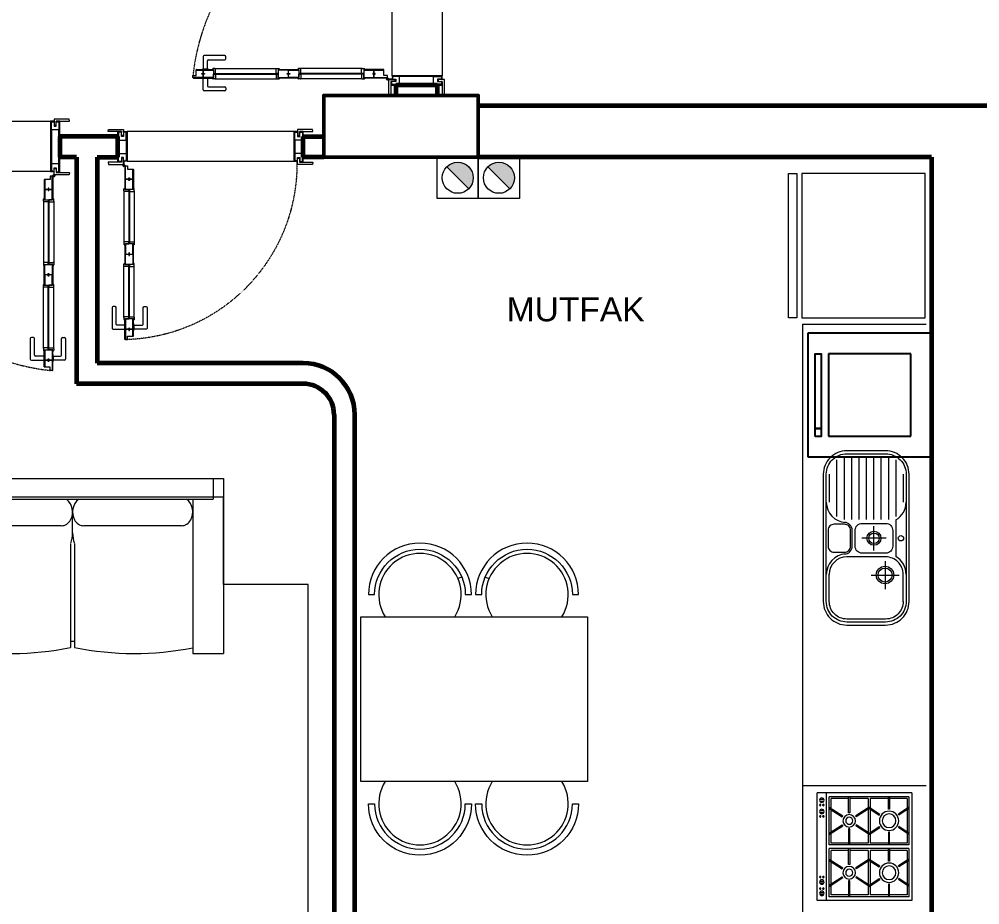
# Model space of a CAD drawing. Header units: millimetres. Extents: x 34 to 2015, y 36 to 1068.
# Drawn here: x 564.7 to 1031, y 278.3 to 708.2 of the extents above; entities that cross this region are included whole.
import ezdxf

# ---------------------------------------------------------------- set-up
doc = ezdxf.new("R2010")
doc.units = ezdxf.units.MM
doc.linetypes.add('HIDDEN', pattern=[0.375, 0.25, -0.125])
doc.layers.add('14_ISLAK_MEKAN_TEFRİŞ', color=134, linetype='Continuous')
for name, color, linetype, lineweight in [('DUVAR', 7, 'Continuous', 60), ('KOLON50', 81, 'Continuous', 50), ('KOLON_50', 3, 'Continuous', 50), ('KP', 1, 'Continuous', 20), ('S-TEFRİŞ2', 251, 'Continuous', 0), ('TOTAL', 253, 'Continuous', 35), ('WIN', 251, 'Continuous', 20)]:
    doc.layers.add(name, color=color, linetype=linetype, lineweight=lineweight)
doc.styles.add('Swiss_Light', font='Arial')

# ---------------------------------------------------------------- blocks, each defined once
blk = doc.blocks.new('b10')
at = {"layer": 'S-TEFRİŞ2'}
for p, q in [((458.901612, 485.260708), (663.901612, 485.260708)), ((458.901612, 485.260708), (458.901612, 400.260708)), ((463.901612, 485.260708), (463.901612, 475.260708)), ((658.901612, 485.260708), (658.901612, 475.260708)), ((663.901612, 485.260708), (663.901612, 400.260708)), ((663.901612, 476.234975), (458.901612, 476.234975)), ((458.901612, 476.234975), (458.901612, 433.734975)), ((663.901612, 433.734975), (663.901612, 476.234975)), ((463.901612, 475.260708), (658.901612, 475.260708)), ((473.901612, 475.260708), (473.901612, 433.549499)), ((648.901612, 475.260708), (648.901612, 400.260708)), ((532.234945, 458.92086), (532.234945, 469.528416)), ((590.563931, 458.308483), (590.563931, 468.916038)), ((479.406871, 462.279407), (526.729686, 462.279407)), ((585.063019, 462.279407), (537.740204, 462.279407)), ((643.396353, 462.279407), (596.073538, 462.279407)), ((503.211605, 449.568121), (493.375698, 458.862925)), ((531.234945, 453.346181), (531.234945, 403.260708)), ((533.234945, 453.346181), (533.234945, 403.260708)), ((589.568278, 453.346182), (589.568279, 403.260708)), ((591.568278, 453.346182), (591.568279, 403.260708)), ((473.901612, 424.128141), (473.901612, 400.260708)), ((491.399559, 415.952717), (481.250208, 422.764588)), ((533.234945, 406.260708), (531.234945, 406.260708)), ((589.568279, 406.260708), (591.568279, 406.260708)), ((473.901612, 400.260708), (458.901612, 400.260708)), ((648.901612, 400.260708), (663.901612, 400.260708))]:
    blk.add_line(p, q, dxfattribs=at)
at = {"layer": 'S-TEFRİŞ2', "flags": 128}
for points in [[(495.076657, 436.085659, 0.050626), (495.821629, 437.281571, 0.064466), (496.177801, 438.33102, 0.103979), (496.168818, 439.354549, 0.175914), (495.838822, 439.875958, 0.175914), (495.251177, 440.064205, 0.068381), (494.584243, 439.946422, 0.064466)], [(491.461338, 434.527614, 0.053245), (491.599893, 434.394689, 0.175914), (492.187538, 434.206442, 0.103979), (493.180425, 434.455177, 0.064466), (494.106557, 435.063848, 0.050626), (495.076657, 436.085659, 0.050626)]]:
    blk.add_lwpolyline(points, format="xyb", dxfattribs=at)
at = {"layer": 'S-TEFRİŞ2'}
for centre, radius, start, end in [((481.957759, 468.993897), 8.052176, 128.89706, 208.588855), ((524.178797, 468.993897), 8.052176, 331.411146, 51.10294), ((540.291093, 468.993897), 8.052176, 128.89706, 208.588855), ((582.512131, 468.993898), 8.052176, 331.411146, 51.10294), ((598.624426, 468.993898), 8.052176, 128.89706, 208.588855), ((640.845464, 468.993898), 8.052176, 331.411146, 51.10294), ((479.406871, 467.279407), 5, 205.32353, 270), ((526.729686, 467.279407), 5, 270, 334.676471), ((537.740204, 467.279407), 5, 205.32353, 270), ((585.063019, 467.279407), 5, 270, 334.676471), ((596.073538, 467.279407), 5, 205.32353, 270), ((643.396353, 467.279407), 5, 270, 334.676471), ((423.494744, 475.572582), 65.626152, 312.085116, 347.432122), ((503.905903, 484.592568), 27.89501, 236.941093, 249.936753), ((515.05748, 459.002108), 17.177657, 341.743554, 359.728998), ((549.41241, 459.002108), 17.177657, 180.271003, 198.256446), ((573.390814, 459.002108), 17.177657, 341.743554, 359.728998), ((607.745743, 459.002108), 17.177657, 180.271003, 198.256446), ((445.264604, 473.687322), 73.903442, 308.627886, 343.211898), ((509.472453, 417.247358), 35.699455, 79.434567, 103.915557), ((487.5993, 444.503059), 8.105343, 338.849918, 37.378992), ((485.170866, 475.073669), 39.256838, 285.748845, 312.953591), ((474.410133, 447.96365), 21.708769, 285.986386, 342.89491), ((479.047353, 430.184128), 16.93703, 316.542505, 19.914406), ((482.619167, 450.625987), 27.89501, 236.808879, 283.772544), ((502.154157, 542.709501), 142.448791, 258.560403, 281.779691), ((560.994778, 537.863358), 137.602028, 258.361272, 281.984859), ((620.649066, 542.709502), 142.448791, 258.22031, 281.439597)]:
    blk.add_arc(centre, radius, start, end, dxfattribs=at)
blk = doc.blocks.new('b18')
at = {"layer": 'S-TEFRİŞ2'}
for p, q in [((779.483304, 437.392116), (777.639903, 436.616312)), ((790.928479, 437.392116), (792.77188, 436.616312))]:
    blk.add_line(p, q, dxfattribs=at)
at = {"layer": 'S-TEFRİŞ2', "flags": 128}
for points in [[(737.205892, 428.858269, -1), (781.205892, 428.858269), (784.205892, 428.858269, 1), (734.205892, 428.858269)], [(789.205892, 428.858269, -1), (833.205892, 428.858269), (836.205892, 428.858269, 1), (786.205892, 428.858269)], [(737.205892, 327.33861, 1), (781.205892, 327.33861), (784.205892, 327.33861, -1), (734.205892, 327.33861)], [(789.205892, 327.33861, 1), (833.205892, 327.33861), (836.205892, 327.33861, -1), (786.205892, 327.33861)]]:
    blk.add_lwpolyline(points, format="xyb", close=True, dxfattribs=at)
blk.add_lwpolyline([(730.550631, 418.098439), (840.550631, 418.098439), (840.550631, 338.098439), (730.550631, 338.098439), (730.550631, 418.098439)], dxfattribs=at)
at = {"layer": 'S-TEFRİŞ2'}
for centre, start, end in [((759.205892, 428.858269), 327.452985, 212.547015), ((811.205892, 428.858269), 327.452985, 212.547015), ((759.205892, 327.33861), 147.452985, 32.547015), ((811.205892, 327.33861), 147.452985, 32.547015)]:
    blk.add_arc(centre, 20, start, end, dxfattribs=at)
blk = doc.blocks.new('bb10')
at = {"layer": '14_ISLAK_MEKAN_TEFRİŞ'}
for p, q in [((967.750333, -291.899922), (907.750333, -291.899922)), ((907.750333, -291.899922), (907.750333, -351.899922)), ((967.750333, -351.899922), (967.750333, -291.899922)), ((957.750333, -301.899922), (917.750333, -301.899922)), ((917.750333, -301.899922), (917.750333, -341.899922)), ((957.750333, -341.899922), (957.750333, -301.899922)), ((917.750333, -341.899922), (957.750333, -341.899922)), ((907.750333, -351.899922), (967.750333, -351.899922))]:
    blk.add_line(p, q, dxfattribs=at)
at = {"layer": '14_ISLAK_MEKAN_TEFRİŞ', "flags": 128}
for points in [[(917.5222, -295.395742), (921.515916, -295.395742), (921.515916, -298.404103), (917.5222, -298.404103)], [(921.515916, -295.395742), (957.750333, -295.395742), (957.750333, -298.404103), (921.515916, -298.404103)]]:
    blk.add_lwpolyline(points, close=True, dxfattribs=at)
blk = doc.blocks.new('A$C0A8D77AC')
at = {"layer": 'KP', "color": 8, "linetype": 'HIDDEN', "ltscale": 0.5}
blk.add_arc((6.46648, 16.877882), 85.204571, 358.992679, 87.989995, dxfattribs=at)
at = {"layer": 'WIN', "ltscale": 20}
for p, q in [((7.913545, 95.049973), (7.913545, 97.049973)), ((8.060402, 94.299973), (8.060402, 97.799973)), ((12.34949, 94.299973), (12.34949, 97.799973)), ((12.496346, 95.049973), (12.496346, 97.049973)), ((7.704946, 91.349973), (7.704946, 66.299973)), ((10.054946, 92.049973), (10.054946, 65.599973)), ((10.354946, 92.049973), (10.354946, 65.599973)), ((12.704946, 91.349973), (12.704946, 66.299973)), ((8.134946, 56.099973), (8.134946, 65.099973)), ((12.274946, 65.099973), (12.274946, 56.099973)), ((7.704946, 29.849973), (7.704946, 54.899973)), ((10.054946, 29.149973), (10.054946, 55.599973)), ((10.354946, 29.149973), (10.354946, 55.599973)), ((12.704946, 29.849973), (12.704946, 54.899973)), ((8.281781, 17.499973), (6.952164, 17.499973)), ((7.634946, 15.666234), (7.634946, 18.177128)), ((9.234946, 15.379973), (90.234946, 15.379973)), ((90.234946, 0.999973), (9.234946, 0.999973))]:
    blk.add_line(p, q, dxfattribs=at)
at = {"layer": 'WIN', "ltscale": 20, "flags": 128}
for points in [[(8.134946, 98.249973), (8.110402, 98.249973, 0.414214), (8.060402, 98.199973), (8.060402, 93.899973, 0.414214), (8.110402, 93.849973), (8.134946, 93.849973)], [(12.274946, 98.249973), (12.29949, 98.249973, -0.414214), (12.34949, 98.199973), (12.34949, 93.899973, -0.414214), (12.29949, 93.849973), (12.274946, 93.849973)], [(7.913545, 95.049973), (4.434946, 95.049973, 0.414214), (3.934946, 94.549973), (3.934946, 86.549973, -0.414214), (3.434946, 86.049973), (2.444946, 86.049973, -0.410092), (1.934946, 86.549973), (1.934946, 96.549973, -0.414214), (2.434946, 97.049973), (7.913545, 97.049973)], [(12.496346, 95.049973), (16.534946, 95.049973, -0.414214), (17.034946, 94.549973), (17.034946, 86.549973, 0.414214), (17.534946, 86.049973), (18.524946, 86.049973, 0.410092), (19.034946, 86.549973), (19.034946, 96.549973, 0.414214), (18.534946, 97.049973), (12.496346, 97.049973)], [(7.484946, 15.999973), (7.484946, 14.099973, -0.414214), (7.384946, 13.999973), (6.584946, 13.999973, -0.414214), (6.484946, 14.099973), (6.484946, 15.899973, 0.414214), (6.384946, 15.999973), (0.099164, 15.999973, -0.453592), (0.000041, 16.113189), (0.173375, 16.913189, -0.375902), (0.272497, 16.999973), (7.384946, 16.999973, -0.414214), (7.484946, 16.899973), (7.484946, 15.999973)], [(91.984946, 15.999973), (91.984946, 14.099973, 0.414214), (92.084946, 13.999973), (92.884946, 13.999973, 0.414214), (92.984946, 14.099973), (92.984946, 15.899973, -0.414214), (93.084946, 15.999973), (99.370728, 15.999973, 0.453592), (99.46985, 16.113189), (99.296517, 16.913189, 0.375902), (99.197394, 16.999973), (92.084946, 16.999973, 0.414214), (91.984946, 16.899973), (91.984946, 15.999973)], [(7.484946, 0.999973), (7.484946, 2.899973, 0.414214), (7.384946, 2.999973), (6.584946, 2.999973, 0.414214), (6.484946, 2.899973), (6.484946, 1.099973, -0.414214), (6.384946, 0.999973), (0.099164, 0.999973, 0.453592), (0.000041, 0.886756), (0.173375, 0.086756, 0.375902), (0.272497, -0.000027), (7.384946, -0.000027, 0.414214), (7.484946, 0.099973), (7.484946, 0.999973)], [(91.984946, 0.999973), (91.984946, 2.899973, -0.414214), (92.084946, 2.999973), (92.884946, 2.999973, -0.414214), (92.984946, 2.899973), (92.984946, 1.099973, 0.414214), (93.084946, 0.999973), (99.370728, 0.999973, -0.453592), (99.46985, 0.886756), (99.296517, 0.086756, -0.375902), (99.197394, -0.000027), (92.084946, -0.000027, -0.414214), (91.984946, 0.099973), (91.984946, 0.999973)]]:
    blk.add_lwpolyline(points, format="xyb", dxfattribs=at)
for points in [[(8.454946, 102.049973), (8.334946, 102.049973, 0.414214), (8.134946, 101.849973), (8.134946, 92.049973), (8.454946, 92.049973)], [(11.954946, 100.399973), (12.074946, 100.399973, -0.414214), (12.274946, 100.199973), (12.274946, 92.049973), (11.954946, 92.049973)], [(10.054946, 92.049973), (10.054946, 91.049973), (8.004946, 91.049973, -0.414214), (7.704946, 91.349973), (7.704946, 92.249973, -0.414214), (8.004946, 92.549973), (8.134946, 92.549973), (8.134946, 92.049973)], [(10.354946, 92.049973), (10.354946, 91.049973), (12.404946, 91.049973, 0.414214), (12.704946, 91.349973), (12.704946, 92.249973, 0.414214), (12.404946, 92.549973), (12.274946, 92.549973), (12.274946, 92.049973)], [(10.054946, 65.599973), (10.054946, 66.599973), (8.004946, 66.599973, 0.414214), (7.704946, 66.299973), (7.704946, 65.399973, 0.414214), (8.004946, 65.099973), (8.134946, 65.099973), (8.134946, 65.599973)], [(10.354946, 65.599973), (10.354946, 66.599973), (12.404946, 66.599973, -0.414214), (12.704946, 66.299973), (12.704946, 65.399973, -0.414214), (12.404946, 65.099973), (12.274946, 65.099973), (12.274946, 65.599973)], [(10.054946, 55.599973), (10.054946, 54.599973), (8.004946, 54.599973, -0.414214), (7.704946, 54.899973), (7.704946, 55.799973, -0.414214), (8.004946, 56.099973), (8.134946, 56.099973), (8.134946, 55.599973)], [(10.354946, 55.599973), (10.354946, 54.599973), (12.404946, 54.599973, 0.414214), (12.704946, 54.899973), (12.704946, 55.799973, 0.414214), (12.404946, 56.099973), (12.274946, 56.099973), (12.274946, 55.599973)], [(10.054946, 29.149973), (10.054946, 30.149973), (8.004946, 30.149973, 0.414214), (7.704946, 29.849973), (7.704946, 28.949973, 0.414214), (8.004946, 28.649973), (8.134946, 28.649973), (8.134946, 29.149973)], [(8.454946, 17.649973), (8.334946, 17.649973, -0.414214), (8.134946, 17.849973), (8.134946, 29.149973), (8.454946, 29.149973)], [(10.354946, 29.149973), (10.354946, 30.149973), (12.404946, 30.149973, -0.414214), (12.704946, 29.849973), (12.704946, 28.949973, -0.414214), (12.404946, 28.649973), (12.274946, 28.649973), (12.274946, 29.149973)], [(11.954946, 19.299973), (12.074946, 19.299973, 0.414214), (12.274946, 19.499973), (12.274946, 29.149973), (11.954946, 29.149973)]]:
    blk.add_lwpolyline(points, format="xyb", close=True, dxfattribs=at)
for points in [[(8.454946, 102.049973), (9.454946, 102.049973), (9.454946, 100.399973), (11.954946, 100.399973), (11.954946, 97.049973), (8.454946, 97.049973), (8.454946, 102.049973), (9.454946, 102.049973)], [(7.913545, 97.049973), (8.060402, 97.349973)], [(7.913545, 95.049973), (8.060402, 94.749973)], [(12.496346, 97.049973), (12.34949, 97.349973)], [(12.496346, 95.049973), (12.34949, 94.749973)], [(8.454946, 17.649973), (9.454946, 17.649973), (9.454946, 19.299973), (11.954946, 19.299973), (11.954946, 24.149973), (8.454946, 24.149973), (8.454946, 17.649973), (9.454946, 17.649973)], [(6.434946, 15.599973), (6.434946, 15.999973), (4.734946, 15.999973), (4.734946, 0.999973), (6.434946, 0.999973), (6.434946, 1.399973)], [(6.434946, 15.599973), (5.134946, 15.599973), (5.134946, 11.749973), (8.834946, 11.749973), (8.834946, 15.379973), (8.334946, 15.379973), (8.334946, 15.079973), (8.134946, 15.079973), (8.134946, 15.379973), (7.534946, 15.379973), (7.534946, 13.599973), (6.434946, 13.599973), (6.434946, 15.599973)], [(7.534946, 1.399973), (7.534946, 0.999973), (9.234946, 0.999973), (9.234946, 15.379973), (8.834946, 15.379973)], [(91.934946, 1.399973), (91.934946, 0.999973), (90.234946, 0.999973), (90.234946, 15.379973), (90.634946, 15.379973)], [(93.034946, 15.599973), (94.334946, 15.599973), (94.334946, 11.749973), (90.634946, 11.749973), (90.634946, 15.379973), (91.134946, 15.379973), (91.134946, 15.079973), (91.334946, 15.079973), (91.334946, 15.379973), (91.934946, 15.379973), (91.934946, 13.599973), (93.034946, 13.599973), (93.034946, 15.599973)], [(93.034946, 15.599973), (93.034946, 15.999973), (94.734946, 15.999973), (94.734946, 0.999973), (93.034946, 0.999973), (93.034946, 1.399973)], [(5.134946, 12.749973), (5.134946, 5.249973), (8.834946, 5.249973), (8.834946, 12.749973)], [(94.334946, 12.749973), (94.334946, 5.249973), (90.634946, 5.249973), (90.634946, 12.749973)], [(6.434946, 1.399973), (5.134946, 1.399973), (5.134946, 5.249973), (8.834946, 5.249973), (8.834946, 1.399973), (8.334946, 1.399973), (8.134946, 1.399973), (7.534946, 1.399973), (7.534946, 3.399973), (6.434946, 3.399973), (6.434946, 1.399973)], [(93.034946, 1.399973), (94.334946, 1.399973), (94.334946, 5.249973), (90.634946, 5.249973), (90.634946, 1.399973), (91.134946, 1.399973), (91.334946, 1.399973), (91.934946, 1.399973), (91.934946, 3.399973), (93.034946, 3.399973), (93.034946, 1.399973)]]:
    blk.add_lwpolyline(points, dxfattribs=at)
for points in [[(8.454946, 92.049973), (8.454946, 97.049973), (11.954946, 97.049973), (11.954946, 92.049973)], [(10.325719, 97.68373), (10.325719, 96.443586), (10.025227, 96.443586), (10.025227, 97.68373)], [(8.454946, 65.599973), (8.454946, 60.599973), (11.954946, 60.599973), (11.954946, 65.599973)], [(10.325719, 61.23373), (10.325719, 59.993586), (10.025227, 59.993586), (10.025227, 61.23373)], [(8.454946, 55.599973), (8.454946, 60.599973), (11.954946, 60.599973), (11.954946, 55.599973)], [(8.454946, 29.149973), (8.454946, 24.149973), (11.954946, 24.149973), (11.954946, 29.149973)], [(10.325719, 23.516215), (10.325719, 24.756359), (10.025227, 24.756359), (10.025227, 23.516215)]]:
    blk.add_lwpolyline(points, close=True, dxfattribs=at)
at = {"layer": 'WIN', "ltscale": 20}
for radius in [0.5, 0.42]:
    blk.add_circle((7.634946, 17.499973), radius, dxfattribs=at)
blk = doc.blocks.new('A$C491C4D06')
at = {"layer": 'S-TEFRİŞ2', "flags": 128}
for points in [[(70.000038, 62.441386), (0.000038, 62.441386), (0.000038, 66.393276), (70.000038, 66.393276)], [(70.000038, -0.000014), (70.000038, 59.999986), (0.000038, 59.999986), (0.000038, -0.000014)]]:
    blk.add_lwpolyline(points, close=True, dxfattribs=at)
blk = doc.blocks.new('Mesb10x5')
at = {"layer": 'S-TEFRİŞ2', "linetype": 'Continuous'}
for p, q in [((-0.3655, 0.1667), (-0.2065, 0.1667)), ((-0.447104, 0.1245), (-0.124896, 0.1245)), ((-0.104774, 0.1245), (0.104774, 0.1245)), ((0.21, -0.0168), (0.21, 0.1432)), ((-0.464276, 0.0823), (-0.107724, 0.0823)), ((0, 0.07), (0, -0.07)), ((0.1065, 0.0667), (0.1065, -0.1553)), ((0.13, 0.0632), (0.29, 0.0632)), ((-0.4655, 0.0401), (-0.1065, 0.0401)), ((0.07, 0), (-0.07, 0)), ((-0.4655, -0.0021), (-0.1065, -0.0021)), ((-0.4655, -0.0443), (-0.1065, -0.0443)), ((-0.4655, -0.0865), (-0.1065, -0.0865)), ((-0.4655, -0.1287), (-0.1065, -0.1287)), ((0.045542, -0.12404), (-0.045542, -0.12404)), ((-0.464276, -0.1709), (-0.107724, -0.1709)), ((-0.447104, -0.2131), (-0.124896, -0.2131)), ((-0.3655, -0.2553), (-0.2065, -0.2553)), ((0.364003, -0.2553), (0.205003, -0.2553))]:
    blk.add_line(p, q, dxfattribs=at)
at = {"layer": 'S-TEFRİŞ2', "linetype": 'Continuous', "flags": 128}
for points in [[(0.3615, -0.2893, 0.414214), (0.4955, -0.1553), (0.4955, 0.0667, 0.414214), (0.3615, 0.2007), (-0.3655, 0.2007, 0.414214), (-0.4995, 0.0667), (-0.4995, -0.1553, 0.414214), (-0.3655, -0.2893)], [(-0.3655, -0.2723, -0.414214), (-0.4825, -0.1553), (-0.4825, 0.0667, -0.414214), (-0.3655, 0.1837), (0.3615, 0.1837, -0.414214), (0.4785, 0.0667), (0.4785, -0.1553, -0.414214), (0.3615, -0.2723)], [(-0.045, 0.1075), (0.045, 0.1075, -0.414214), (0.085, 0.0675), (0.085, -0.0675, -0.414214), (0.045, -0.1075), (-0.045, -0.1075, -0.414214), (-0.085, -0.0675), (-0.085, 0.0675, -0.414214)], [(-0.080202, -0.1687), (-0.080202, -0.22764, 0.414214), (-0.045542, -0.2623), (0.045542, -0.2623, 0.414214), (0.080202, -0.22764), (0.080202, -0.1687, 0.414214), (0.045542, -0.13404), (-0.045542, -0.13404, 0.414214)]]:
    blk.add_lwpolyline(points, format="xyb", close=True, dxfattribs=at)
blk.add_lwpolyline([(0.364003, 0.1667), (0.205003, 0.1667)], dxfattribs=at)
blk.add_lwpolyline([(0.3615, 0.1667, -0.414214), (0.4615, 0.0667), (0.4615, -0.1553, -0.414214), (0.3615, -0.2553)], format="xyb", dxfattribs=at)
at = {"layer": 'S-TEFRİŞ2', "linetype": 'Continuous'}
for centre, radius in [((0, 0.1541), 0.015), ((0.21, 0.0632), 0.05), ((0.21, 0.0632), 0.04), ((0, 0), 0.04), ((0, 0), 0.03)]:
    blk.add_circle(centre, radius, dxfattribs=at)
for centre, radius, start, end in [((-0.2065, 0.0667), 0.117, 29.604957, 90), ((0.2065, 0.0667), 0.117, 90, 150.395043), ((0.2065, 0.0667), 0.1, 90, 180), ((-0.2065, -0.1553), 0.117, 270, 356.739616), ((-0.045542, -0.1687), 0.04466, 90, 179.169465), ((0.045542, -0.1687), 0.04466, 0.830535, 90), ((0.2065, -0.1553), 0.117, 183.260384, 270), ((0.2065, -0.1553), 0.1, 180, 270)]:
    blk.add_arc(centre, radius, start, end, dxfattribs=at)
blk = doc.blocks.new('Kg223214')
at = {"layer": 'S-TEFRİŞ2', "linetype": 'Continuous'}
for p, q in [((0, 0.51), (-0.58, 0.51)), ((-0.58, 0.51), (-0.58, 0)), ((-0.3, 0.495), (-0.56, 0.495)), ((-0.56, 0.495), (-0.56, 0.065)), ((-0.497068, 0.485), (-0.55, 0.485)), ((-0.55, 0.485), (-0.55, 0.3905)), ((-0.50358, 0.495), (-0.46628, 0.437719)), ((-0.49642, 0.495), (-0.461252, 0.440993)), ((-0.370092, 0.485), (-0.489908, 0.485)), ((-0.36358, 0.495), (-0.398748, 0.440993)), ((-0.35642, 0.495), (-0.39372, 0.437719)), ((-0.31, 0.485), (-0.362932, 0.485)), ((-0.31, 0.485), (-0.31, 0.3905)), ((-0.3, 0.495), (-0.3, 0.065)), ((-0.28, 0.495), (-0.28, 0.065)), ((-0.02, 0.495), (-0.28, 0.495)), ((-0.27, 0.485), (-0.27, 0.3905)), ((-0.217068, 0.485), (-0.27, 0.485)), ((-0.22358, 0.495), (-0.18628, 0.437719)), ((-0.21642, 0.495), (-0.181252, 0.440993)), ((-0.090092, 0.485), (-0.209908, 0.485)), ((-0.08358, 0.495), (-0.118748, 0.440993)), ((-0.07642, 0.495), (-0.11372, 0.437719)), ((-0.03, 0.485), (-0.082932, 0.485)), ((-0.03, 0.485), (-0.03, 0.3905)), ((-0.02, 0.495), (-0.02, 0.065)), ((0, 0.51), (0, 0)), ((-0.461252, 0.440993), (-0.46628, 0.437719)), ((-0.398748, 0.440993), (-0.39372, 0.437719)), ((-0.181252, 0.440993), (-0.18628, 0.437719)), ((-0.118748, 0.440993), (-0.11372, 0.437719)), ((-0.56, 0.3905), (-0.491887, 0.3905)), ((-0.491887, 0.3845), (-0.56, 0.3845)), ((-0.55, 0.3845), (-0.55, 0.285)), ((-0.491887, 0.3905), (-0.491887, 0.3845)), ((-0.368113, 0.3905), (-0.368113, 0.3845)), ((-0.3, 0.3905), (-0.368113, 0.3905)), ((-0.368113, 0.3845), (-0.3, 0.3845)), ((-0.31, 0.3845), (-0.31, 0.285)), ((-0.28, 0.3905), (-0.211887, 0.3905)), ((-0.211887, 0.3845), (-0.28, 0.3845)), ((-0.27, 0.3845), (-0.27, 0.285)), ((-0.211887, 0.3905), (-0.211887, 0.3845)), ((-0.02, 0.3905), (-0.088113, 0.3905)), ((-0.088113, 0.3905), (-0.088113, 0.3845)), ((-0.088113, 0.3845), (-0.02, 0.3845)), ((-0.03, 0.3845), (-0.03, 0.285)), ((-0.50358, 0.28), (-0.46628, 0.337281)), ((-0.49642, 0.28), (-0.461252, 0.334007)), ((-0.461252, 0.334007), (-0.46628, 0.337281)), ((-0.398748, 0.334007), (-0.39372, 0.337281)), ((-0.36358, 0.28), (-0.398748, 0.334007)), ((-0.35642, 0.28), (-0.39372, 0.337281)), ((-0.22358, 0.28), (-0.18628, 0.337281)), ((-0.21642, 0.28), (-0.181252, 0.334007)), ((-0.181252, 0.334007), (-0.18628, 0.337281)), ((-0.118748, 0.334007), (-0.11372, 0.337281)), ((-0.08358, 0.28), (-0.118748, 0.334007)), ((-0.07642, 0.28), (-0.11372, 0.337281)), ((-0.500324, 0.285), (-0.55, 0.285)), ((-0.500324, 0.275), (-0.55, 0.275)), ((-0.55, 0.275), (-0.55, 0.1755)), ((-0.50358, 0.28), (-0.456438, 0.207604)), ((-0.49642, 0.28), (-0.45141, 0.210878)), ((-0.366836, 0.285), (-0.493164, 0.285)), ((-0.366836, 0.275), (-0.493164, 0.275)), ((-0.36358, 0.28), (-0.40859, 0.210878)), ((-0.35642, 0.28), (-0.403562, 0.207604)), ((-0.31, 0.285), (-0.359676, 0.285)), ((-0.31, 0.275), (-0.359676, 0.275)), ((-0.31, 0.275), (-0.31, 0.1755)), ((-0.220324, 0.285), (-0.27, 0.285)), ((-0.27, 0.275), (-0.27, 0.1755)), ((-0.220324, 0.275), (-0.27, 0.275)), ((-0.22358, 0.28), (-0.176438, 0.207604)), ((-0.21642, 0.28), (-0.17141, 0.210878)), ((-0.086836, 0.285), (-0.213164, 0.285)), ((-0.086836, 0.275), (-0.213164, 0.275)), ((-0.08358, 0.28), (-0.12859, 0.210878)), ((-0.07642, 0.28), (-0.123562, 0.207604)), ((-0.03, 0.285), (-0.079676, 0.285)), ((-0.03, 0.275), (-0.079676, 0.275)), ((-0.03, 0.275), (-0.03, 0.1755)), ((-0.45141, 0.210878), (-0.456438, 0.207604)), ((-0.40859, 0.210878), (-0.403562, 0.207604)), ((-0.17141, 0.210878), (-0.176438, 0.207604)), ((-0.12859, 0.210878), (-0.123562, 0.207604)), ((-0.56, 0.1755), (-0.473857, 0.1755)), ((-0.473857, 0.1695), (-0.56, 0.1695)), ((-0.55, 0.1695), (-0.55, 0.075)), ((-0.473857, 0.1755), (-0.473857, 0.1695)), ((-0.3, 0.1755), (-0.386143, 0.1755)), ((-0.386143, 0.1755), (-0.386143, 0.1695)), ((-0.386143, 0.1695), (-0.3, 0.1695)), ((-0.31, 0.1695), (-0.31, 0.075)), ((-0.3, 0.1755), (-0.3, 0.1755)), ((-0.28, 0.1755), (-0.193857, 0.1755)), ((-0.193857, 0.1695), (-0.28, 0.1695)), ((-0.27, 0.1695), (-0.27, 0.075)), ((-0.193857, 0.1755), (-0.193857, 0.1695)), ((-0.106143, 0.1755), (-0.106143, 0.1695)), ((-0.02, 0.1755), (-0.106143, 0.1755)), ((-0.106143, 0.1695), (-0.02, 0.1695)), ((-0.03, 0.1695), (-0.03, 0.075)), ((-0.02, 0.1755), (-0.02, 0.1755)), ((-0.50358, 0.065), (-0.456438, 0.137396)), ((-0.49642, 0.065), (-0.45141, 0.134122)), ((-0.45141, 0.134122), (-0.456438, 0.137396)), ((-0.40859, 0.134122), (-0.403562, 0.137396)), ((-0.36358, 0.065), (-0.40859, 0.134122)), ((-0.35642, 0.065), (-0.403562, 0.137396)), ((-0.22358, 0.065), (-0.176438, 0.137396)), ((-0.21642, 0.065), (-0.17141, 0.134122)), ((-0.17141, 0.134122), (-0.176438, 0.137396)), ((-0.12859, 0.134122), (-0.123562, 0.137396)), ((-0.08358, 0.065), (-0.12859, 0.134122)), ((-0.07642, 0.065), (-0.123562, 0.137396)), ((-0.56, 0.065), (-0.3, 0.065)), ((-0.55, 0.075), (-0.497068, 0.075)), ((-0.489908, 0.075), (-0.370092, 0.075)), ((-0.362932, 0.075), (-0.31, 0.075)), ((-0.28, 0.065), (-0.02, 0.065)), ((-0.27, 0.075), (-0.217068, 0.075)), ((-0.209908, 0.075), (-0.090092, 0.075)), ((-0.082932, 0.075), (-0.03, 0.075)), ((-0.58, 0.05), (0, 0.05)), ((-0.58, 0), (0, 0)), ((-0.546227, 0.013591), (-0.546227, 0.035588)), ((-0.536627, 0.013591), (-0.536627, 0.035588)), ((-0.484721, 0.013591), (-0.484721, 0.035588)), ((-0.475121, 0.013591), (-0.475121, 0.035588)), ((-0.104879, 0.013591), (-0.104879, 0.035588)), ((-0.095279, 0.013591), (-0.095279, 0.035588)), ((-0.043373, 0.013591), (-0.043373, 0.035588)), ((-0.033773, 0.013591), (-0.033773, 0.035588))]:
    blk.add_line(p, q, dxfattribs=at)
for centre, radius in [((-0.43, 0.3875), 0.051959), ((-0.43, 0.3875), 0.036959), ((-0.15, 0.3875), 0.051959), ((-0.15, 0.3875), 0.036959), ((-0.43, 0.1725), 0.033959), ((-0.43, 0.1725), 0.018959), ((-0.15, 0.1725), 0.033959), ((-0.15, 0.1725), 0.018959), ((-0.541427, 0.024589), 0.012), ((-0.515312, 0.032714), 0.003875), ((-0.515312, 0.016465), 0.003875), ((-0.479921, 0.024589), 0.012), ((-0.453806, 0.032714), 0.003875), ((-0.453806, 0.016465), 0.003875), ((-0.126194, 0.032714), 0.003875), ((-0.126194, 0.016465), 0.003875), ((-0.100079, 0.024589), 0.012), ((-0.064688, 0.032714), 0.003875), ((-0.064688, 0.016465), 0.003875), ((-0.038573, 0.024589), 0.012)]:
    blk.add_circle(centre, radius, dxfattribs=at)
blk = doc.blocks.new('TYGBF')
at = {"layer": 'WIN', "linetype": 'Continuous'}
blk.add_hatch(color=256, dxfattribs=at).paths.add_polyline_path([(514168.71, -258077.44), (514179.39, -258088.11), (514180.16, -258087.21), (514180.78, -258086.2), (514181.23, -258085.11), (514181.51, -258083.96), (514181.6, -258082.77), (514181.51, -258081.59), (514181.23, -258080.44), (514180.78, -258079.35), (514180.16, -258078.34), (514179.39, -258077.44), (514178.49, -258076.67), (514177.48, -258076.05), (514176.38, -258075.59), (514175.23, -258075.32), (514174.05, -258075.22), (514172.87, -258075.32), (514171.72, -258075.59), (514170.62, -258076.05), (514169.61, -258076.67)])
blk.add_line((514179.39, -258088.11), (514168.71, -258077.44), dxfattribs=at)
at = {"layer": 'WIN', "linetype": 'Continuous', "flags": 128}
blk.add_lwpolyline([(514164.05, -258072.77), (514184.05, -258072.77), (514184.05, -258092.77), (514164.05, -258092.77)], close=True, dxfattribs=at)
at = {"layer": 'WIN', "linetype": 'Continuous', "ltscale": 5, "flags": 128}
blk.add_lwpolyline([(514164.05, -258075.27), (514164.05, -258075.27)], close=True, dxfattribs=at)
at = {"layer": 'WIN', "linetype": 'Continuous'}
blk.add_circle((514174.05, -258082.77), 7.55, dxfattribs=at)
blk = doc.blocks.new('GHGMCH_M')
at = {"layer": 'KP', "color": 8, "linetype": 'HIDDEN', "ltscale": 0.5}
blk.add_arc((-51539.43788, -311181.817824), 103.50644, 93.466192, 173.835899, dxfattribs=at)
at = {"layer": 'WIN', "ltscale": 20}
for p, q in [((-51547.315835, -311070.961223), (-51547.315835, -311078.073672)), ((-51546.429051, -311070.688767), (-51547.229051, -311070.862101)), ((-51546.315835, -311077.073672), (-51546.315835, -311070.78789)), ((-51521.315835, -311077.073672), (-51521.315835, -311070.78789)), ((-51521.202619, -311070.688767), (-51520.402619, -311070.862101)), ((-51520.315835, -311070.961223), (-51520.315835, -311078.073672)), ((-51547.215835, -311078.173672), (-51546.315835, -311078.173672)), ((-51546.315835, -311077.123672), (-51546.315835, -311075.423672)), ((-51546.315835, -311075.423672), (-51521.315835, -311075.423672)), ((-51545.915835, -311077.123672), (-51546.315835, -311077.123672)), ((-51546.315835, -311078.173672), (-51544.415835, -311078.173672)), ((-51544.415835, -311077.173672), (-51546.215835, -311077.173672)), ((-51545.915835, -311077.123672), (-51545.915835, -311075.823672)), ((-51545.915835, -311075.823672), (-51542.065835, -311075.823672)), ((-51543.915835, -311077.123672), (-51545.915835, -311077.123672)), ((-51545.695835, -311078.823672), (-51545.695835, -311078.223672)), ((-51545.695835, -311078.223672), (-51543.915835, -311078.223672)), ((-51545.395835, -311078.823672), (-51545.695835, -311078.823672)), ((-51545.695835, -311079.523672), (-51545.695835, -311079.023672)), ((-51545.695835, -311079.023672), (-51545.395835, -311079.023672)), ((-51545.395835, -311079.023672), (-51545.395835, -311078.823672)), ((-51544.315835, -311078.073672), (-51544.315835, -311077.273672)), ((-51543.915835, -311078.223672), (-51543.915835, -311077.123672)), ((-51543.065835, -311075.823672), (-51525.565835, -311075.823672)), ((-51542.065835, -311075.823672), (-51542.065835, -311079.523672)), ((-51521.715835, -311075.823672), (-51525.565835, -311075.823672)), ((-51525.565835, -311075.823672), (-51525.565835, -311079.523672)), ((-51525.565835, -311075.823672), (-51525.565835, -311079.523672)), ((-51523.715835, -311078.223672), (-51523.715835, -311077.123672)), ((-51523.715835, -311077.123672), (-51521.715835, -311077.123672)), ((-51521.715835, -311078.223672), (-51523.715835, -311078.223672)), ((-51523.315835, -311078.073672), (-51523.315835, -311077.273672)), ((-51523.215835, -311077.173672), (-51521.415835, -311077.173672)), ((-51521.315835, -311078.173672), (-51523.215835, -311078.173672)), ((-51521.715835, -311077.123672), (-51521.715835, -311075.823672)), ((-51521.315835, -311077.123672), (-51521.715835, -311077.123672)), ((-51521.715835, -311078.823672), (-51521.715835, -311078.223672)), ((-51521.715835, -311078.223672), (-51521.315835, -311078.223672)), ((-51521.715835, -311079.023672), (-51521.715835, -311078.823672)), ((-51521.715835, -311078.823672), (-51521.715835, -311078.823672)), ((-51521.715835, -311079.523672), (-51521.715835, -311079.023672)), ((-51521.715835, -311079.023672), (-51521.715835, -311079.023672)), ((-51521.315835, -311075.423672), (-51521.315835, -311077.123672)), ((-51520.415835, -311078.173672), (-51521.315835, -311078.173672)), ((-51521.315835, -311078.223672), (-51521.315835, -311079.923672)), ((-51542.065835, -311079.523672), (-51545.695835, -311079.523672)), ((-51545.695835, -311079.923672), (-51545.695835, -311079.523672)), ((-51521.315835, -311079.923672), (-51545.695835, -311079.923672)), ((-51545.695835, -311170.923672), (-51545.695835, -311079.923672)), ((-51525.565835, -311079.523672), (-51543.065835, -311079.523672)), ((-51525.565835, -311079.523672), (-51521.715835, -311079.523672)), ((-51521.315835, -311079.923672), (-51521.315835, -311170.923672)), ((-51637.365835, -311161.623672), (-51637.365835, -311167.662271)), ((-51626.865835, -311161.123672), (-51636.865835, -311161.123672)), ((-51626.365835, -311162.623672), (-51626.365835, -311161.633672)), ((-51637.365835, -311167.662271), (-51637.665835, -311167.809128)), ((-51635.365835, -311167.662271), (-51637.365835, -311167.662271)), ((-51635.365835, -311167.662271), (-51635.365835, -311163.623672)), ((-51635.365835, -311167.662271), (-51635.065835, -311167.809128)), ((-51634.865835, -311163.123672), (-51626.865835, -311163.123672)), ((-51631.665835, -311167.453672), (-51632.565835, -311167.453672)), ((-51631.665835, -311167.453672), (-51601.615835, -311167.453672)), ((-51601.615835, -311167.453672), (-51600.715835, -311167.453672)), ((-51590.215835, -311167.453672), (-51591.115835, -311167.453672)), ((-51560.165835, -311167.453672), (-51590.215835, -311167.453672)), ((-51560.165835, -311167.453672), (-51559.265835, -311167.453672)), ((-51642.365835, -311171.703672), (-51642.365835, -311170.703672)), ((-51642.365835, -311170.703672), (-51640.715835, -311170.703672)), ((-51642.365835, -311171.703672), (-51642.365835, -311170.703672)), ((-51642.365835, -311171.703672), (-51642.365835, -311171.823672)), ((-51632.365835, -311171.703672), (-51642.365835, -311171.703672)), ((-51637.365835, -311171.703672), (-51642.365835, -311171.703672)), ((-51642.165835, -311172.023672), (-51632.365835, -311172.023672)), ((-51640.715835, -311168.203672), (-51640.715835, -311168.083672)), ((-51640.715835, -311170.703672), (-51640.715835, -311168.203672)), ((-51640.715835, -311168.203672), (-51637.365835, -311168.203672)), ((-51632.365835, -311168.203672), (-51640.715835, -311168.203672)), ((-51640.515835, -311167.883672), (-51632.365835, -311167.883672)), ((-51638.565835, -311167.883672), (-51638.565835, -311167.859128)), ((-51638.565835, -311172.023672), (-51638.565835, -311172.048215)), ((-51638.515835, -311167.809128), (-51634.215835, -311167.809128)), ((-51638.515835, -311172.098215), (-51634.215835, -311172.098215)), ((-51634.615835, -311167.809128), (-51638.115835, -311167.809128)), ((-51634.615835, -311172.098215), (-51638.115835, -311172.098215)), ((-51637.999592, -311169.832899), (-51636.759449, -311169.832899)), ((-51637.999592, -311170.133391), (-51637.999592, -311169.832899)), ((-51636.759449, -311170.133391), (-51637.999592, -311170.133391)), ((-51637.365835, -311172.245072), (-51637.665835, -311172.098215)), ((-51637.365835, -311168.203672), (-51637.365835, -311171.703672)), ((-51637.365835, -311171.703672), (-51637.365835, -311168.203672)), ((-51637.365835, -311168.203672), (-51632.365835, -311168.203672)), ((-51632.365835, -311171.703672), (-51637.365835, -311171.703672)), ((-51637.365835, -311177.723672), (-51637.365835, -311172.245072)), ((-51635.365835, -311172.245072), (-51637.365835, -311172.245072)), ((-51636.759449, -311169.832899), (-51636.759449, -311170.133391)), ((-51635.365835, -311172.245072), (-51635.065835, -311172.098215)), ((-51635.365835, -311172.245072), (-51635.365835, -311175.723672)), ((-51634.165835, -311167.859128), (-51634.165835, -311167.883672)), ((-51634.165835, -311172.048215), (-51634.165835, -311172.023672)), ((-51632.865835, -311167.753672), (-51632.865835, -311167.883672)), ((-51632.865835, -311167.883672), (-51632.365835, -311167.883672)), ((-51632.865835, -311172.153672), (-51632.865835, -311172.023672)), ((-51632.865835, -311172.023672), (-51632.365835, -311172.023672)), ((-51632.365835, -311167.883672), (-51632.365835, -311168.203672)), ((-51632.365835, -311167.883672), (-51632.365835, -311169.803672)), ((-51632.365835, -311168.203672), (-51632.365835, -311171.703672)), ((-51632.365835, -311169.803672), (-51631.365835, -311169.803672)), ((-51632.365835, -311169.803672), (-51600.915835, -311169.803672)), ((-51632.365835, -311170.103672), (-51631.365835, -311170.103672)), ((-51632.365835, -311172.023672), (-51632.365835, -311170.103672)), ((-51632.365835, -311170.103672), (-51600.915835, -311170.103672)), ((-51632.365835, -311172.023672), (-51632.365835, -311171.703672)), ((-51631.365835, -311169.803672), (-51631.365835, -311167.753672)), ((-51631.365835, -311170.103672), (-51631.365835, -311172.153672)), ((-51601.915835, -311169.803672), (-51601.915835, -311167.753672)), ((-51600.915835, -311169.803672), (-51601.915835, -311169.803672)), ((-51600.915835, -311170.103672), (-51601.915835, -311170.103672)), ((-51601.915835, -311170.103672), (-51601.915835, -311172.153672)), ((-51600.415835, -311167.883672), (-51600.915835, -311167.883672)), ((-51600.915835, -311167.883672), (-51600.915835, -311169.803672)), ((-51595.915835, -311168.203672), (-51600.915835, -311168.203672)), ((-51600.915835, -311168.203672), (-51600.915835, -311171.703672)), ((-51600.915835, -311172.023672), (-51600.915835, -311170.103672)), ((-51600.915835, -311171.703672), (-51595.915835, -311171.703672)), ((-51600.415835, -311172.023672), (-51600.915835, -311172.023672)), ((-51600.415835, -311167.753672), (-51600.415835, -311167.883672)), ((-51600.415835, -311167.883672), (-51591.415835, -311167.883672)), ((-51600.415835, -311172.153672), (-51600.415835, -311172.023672)), ((-51591.415835, -311172.023672), (-51600.415835, -311172.023672)), ((-51596.549592, -311169.832899), (-51595.309449, -311169.832899)), ((-51596.549592, -311170.133391), (-51596.549592, -311169.832899)), ((-51595.309449, -311170.133391), (-51596.549592, -311170.133391)), ((-51595.915835, -311171.703672), (-51595.915835, -311168.203672)), ((-51595.915835, -311168.203672), (-51590.915835, -311168.203672)), ((-51595.915835, -311171.703672), (-51595.915835, -311168.203672)), ((-51590.915835, -311171.703672), (-51595.915835, -311171.703672)), ((-51595.309449, -311169.832899), (-51595.309449, -311170.133391)), ((-51591.415835, -311167.753672), (-51591.415835, -311167.883672)), ((-51591.415835, -311167.883672), (-51590.915835, -311167.883672)), ((-51591.415835, -311172.153672), (-51591.415835, -311172.023672)), ((-51591.415835, -311172.023672), (-51590.915835, -311172.023672)), ((-51590.915835, -311167.883672), (-51590.915835, -311169.803672)), ((-51590.915835, -311168.203672), (-51590.915835, -311171.703672)), ((-51559.465835, -311169.803672), (-51590.915835, -311169.803672)), ((-51590.915835, -311169.803672), (-51589.915835, -311169.803672)), ((-51559.465835, -311170.103672), (-51590.915835, -311170.103672)), ((-51590.915835, -311170.103672), (-51589.915835, -311170.103672)), ((-51590.915835, -311172.023672), (-51590.915835, -311170.103672)), ((-51589.915835, -311169.803672), (-51589.915835, -311167.753672)), ((-51589.915835, -311170.103672), (-51589.915835, -311172.153672)), ((-51560.465835, -311169.803672), (-51560.465835, -311167.753672)), ((-51559.465835, -311169.803672), (-51560.465835, -311169.803672)), ((-51559.465835, -311170.103672), (-51560.465835, -311170.103672)), ((-51560.465835, -311170.103672), (-51560.465835, -311172.153672)), ((-51549.815835, -311167.883672), (-51559.465835, -311167.883672)), ((-51559.465835, -311167.883672), (-51559.465835, -311168.203672)), ((-51558.965835, -311167.883672), (-51559.465835, -311167.883672)), ((-51559.465835, -311167.883672), (-51559.465835, -311169.803672)), ((-51559.465835, -311168.203672), (-51549.615835, -311168.203672)), ((-51554.465835, -311168.203672), (-51559.465835, -311168.203672)), ((-51559.465835, -311168.203672), (-51559.465835, -311171.703672)), ((-51559.465835, -311172.023672), (-51559.465835, -311170.103672)), ((-51559.465835, -311172.023672), (-51559.465835, -311171.703672)), ((-51559.465835, -311171.703672), (-51547.965835, -311171.703672)), ((-51559.465835, -311171.703672), (-51554.465835, -311171.703672)), ((-51548.165835, -311172.023672), (-51559.465835, -311172.023672)), ((-51558.965835, -311172.023672), (-51559.465835, -311172.023672)), ((-51558.965835, -311167.753672), (-51558.965835, -311167.883672)), ((-51558.965835, -311172.153672), (-51558.965835, -311172.023672)), ((-51553.832078, -311169.832899), (-51555.072222, -311169.832899)), ((-51555.072222, -311169.832899), (-51555.072222, -311170.133391)), ((-51555.072222, -311170.133391), (-51553.832078, -311170.133391)), ((-51549.615835, -311168.203672), (-51554.465835, -311168.203672)), ((-51554.465835, -311168.203672), (-51554.465835, -311171.703672)), ((-51554.465835, -311171.703672), (-51554.465835, -311168.203672)), ((-51554.465835, -311171.703672), (-51547.965835, -311171.703672)), ((-51553.832078, -311170.133391), (-51553.832078, -311169.832899)), ((-51549.615835, -311168.203672), (-51549.615835, -311168.083672)), ((-51549.615835, -311170.703672), (-51549.615835, -311168.203672)), ((-51547.965835, -311170.703672), (-51549.615835, -311170.703672)), ((-51547.965835, -311171.703672), (-51547.965835, -311170.703672)), ((-51547.965835, -311171.703672), (-51547.965835, -311170.703672)), ((-51547.965835, -311171.703672), (-51547.965835, -311171.823672)), ((-51547.815835, -311171.876836), (-51547.815835, -311173.206454)), ((-51521.315835, -311170.923672), (-51545.695835, -311170.923672)), ((-51545.695835, -311170.923672), (-51545.695835, -311171.323672)), ((-51542.065835, -311171.323672), (-51545.695835, -311171.323672)), ((-51545.695835, -311171.323672), (-51545.695835, -311171.823672)), ((-51545.695835, -311171.823672), (-51545.395835, -311171.823672)), ((-51545.395835, -311172.023672), (-51545.695835, -311172.023672)), ((-51545.695835, -311172.023672), (-51545.695835, -311172.623672)), ((-51545.395835, -311171.823672), (-51545.395835, -311172.023672)), ((-51525.565835, -311171.323672), (-51543.065835, -311171.323672)), ((-51542.065835, -311175.023672), (-51542.065835, -311171.323672)), ((-51525.565835, -311175.023672), (-51525.565835, -311171.323672)), ((-51525.565835, -311171.323672), (-51521.715835, -311171.323672)), ((-51525.565835, -311175.023672), (-51525.565835, -311171.323672)), ((-51521.715835, -311171.323672), (-51521.715835, -311171.823672)), ((-51521.715835, -311171.823672), (-51521.715835, -311171.823672)), ((-51521.715835, -311171.823672), (-51521.715835, -311172.023672)), ((-51521.715835, -311172.023672), (-51521.715835, -311172.023672)), ((-51521.715835, -311172.023672), (-51521.715835, -311172.623672)), ((-51521.315835, -311172.623672), (-51521.315835, -311170.923672)), ((-51634.865835, -311176.223672), (-51626.865835, -311176.223672)), ((-51631.665835, -311172.453672), (-51632.565835, -311172.453672)), ((-51631.665835, -311172.453672), (-51601.615835, -311172.453672)), ((-51626.365835, -311176.723672), (-51626.365835, -311177.713672)), ((-51601.615835, -311172.453672), (-51600.715835, -311172.453672)), ((-51590.215835, -311172.453672), (-51591.115835, -311172.453672)), ((-51560.165835, -311172.453672), (-51590.215835, -311172.453672)), ((-51560.165835, -311172.453672), (-51559.265835, -311172.453672)), ((-51545.982097, -311172.523672), (-51548.49299, -311172.523672)), ((-51547.315835, -311179.88612), (-51547.315835, -311172.773672)), ((-51547.215835, -311172.673672), (-51546.315835, -311172.673672)), ((-51546.315835, -311172.673672), (-51544.415835, -311172.673672)), ((-51545.915835, -311173.723672), (-51546.315835, -311173.723672)), ((-51546.315835, -311173.723672), (-51546.315835, -311175.423672)), ((-51546.315835, -311173.773672), (-51546.315835, -311180.059453)), ((-51546.315835, -311175.423672), (-51521.315835, -311175.423672)), ((-51544.415835, -311173.673672), (-51546.215835, -311173.673672)), ((-51545.915835, -311173.723672), (-51545.915835, -311175.023672)), ((-51543.915835, -311173.723672), (-51545.915835, -311173.723672)), ((-51545.915835, -311175.023672), (-51542.065835, -311175.023672)), ((-51545.695835, -311172.623672), (-51543.915835, -311172.623672)), ((-51544.315835, -311172.773672), (-51544.315835, -311173.573672)), ((-51543.915835, -311172.623672), (-51543.915835, -311173.723672)), ((-51543.065835, -311175.023672), (-51525.565835, -311175.023672)), ((-51521.715835, -311175.023672), (-51525.565835, -311175.023672)), ((-51521.715835, -311172.623672), (-51523.715835, -311172.623672)), ((-51523.715835, -311172.623672), (-51523.715835, -311173.723672)), ((-51523.715835, -311173.723672), (-51521.715835, -311173.723672)), ((-51523.315835, -311172.773672), (-51523.315835, -311173.573672)), ((-51521.315835, -311172.673672), (-51523.215835, -311172.673672)), ((-51523.215835, -311173.673672), (-51521.415835, -311173.673672)), ((-51521.715835, -311172.623672), (-51521.315835, -311172.623672)), ((-51521.315835, -311173.723672), (-51521.715835, -311173.723672)), ((-51521.715835, -311173.723672), (-51521.715835, -311175.023672)), ((-51520.415835, -311172.673672), (-51521.315835, -311172.673672)), ((-51521.315835, -311175.423672), (-51521.315835, -311173.723672)), ((-51521.315835, -311173.773672), (-51521.315835, -311180.059453)), ((-51520.315835, -311179.88612), (-51520.315835, -311172.773672)), ((-51626.865835, -311178.223672), (-51636.865835, -311178.223672)), ((-51546.429051, -311180.158576), (-51547.229051, -311179.985243)), ((-51521.202619, -311180.158576), (-51520.402619, -311179.985243))]:
    blk.add_line(p, q, dxfattribs=at)
for radius in [0.5, 0.42]:
    blk.add_circle((-51547.815835, -311172.523672), radius, dxfattribs=at)
for centre, radius, start, end in [((-51547.215835, -311070.961223), 0.1, 97.594643, 180), ((-51546.415835, -311070.78789), 0.1, 0, 97.594643), ((-51521.215835, -311070.78789), 0.1, 82.405357, 180), ((-51520.415835, -311070.961223), 0.1, 0, 82.405357), ((-51547.215835, -311078.073672), 0.1, 180, 270), ((-51546.215835, -311077.073672), 0.1, 180, 270), ((-51544.415835, -311077.273672), 0.1, 0, 90), ((-51544.415835, -311078.073672), 0.1, 270, 0), ((-51523.215835, -311077.273672), 0.1, 90, 180), ((-51523.215835, -311078.073672), 0.1, 180, 270), ((-51521.415835, -311077.073672), 0.1, 270, 0), ((-51520.415835, -311078.073672), 0.1, 270, 0), ((-51636.865835, -311161.623672), 0.5, 90, 180), ((-51626.874454, -311161.63222), 0.508621, 359.836417, 89.02905), ((-51626.865835, -311162.623672), 0.5, 270, 0), ((-51634.865835, -311163.623672), 0.5, 90, 180), ((-51632.565835, -311167.753672), 0.3, 90, 180), ((-51631.665835, -311167.753672), 0.3, 0, 90), ((-51601.615835, -311167.753672), 0.3, 90, 180), ((-51600.715835, -311167.753672), 0.3, 0, 90), ((-51591.115835, -311167.753672), 0.3, 90, 180), ((-51590.215835, -311167.753672), 0.3, 0, 90), ((-51560.165835, -311167.753672), 0.3, 90, 180), ((-51559.265835, -311167.753672), 0.3, 0, 90), ((-51642.165835, -311171.823672), 0.2, 180, 270), ((-51640.515835, -311168.083672), 0.2, 90, 180), ((-51638.515835, -311167.859128), 0.05, 90, 180), ((-51638.515835, -311172.048215), 0.05, 180, 270), ((-51634.215835, -311167.859128), 0.05, 0, 90), ((-51634.215835, -311172.048215), 0.05, 270, 0), ((-51632.565835, -311172.153672), 0.3, 180, 270), ((-51631.665835, -311172.153672), 0.3, 270, 0), ((-51601.615835, -311172.153672), 0.3, 180, 270), ((-51600.715835, -311172.153672), 0.3, 270, 0), ((-51591.115835, -311172.153672), 0.3, 180, 270), ((-51590.215835, -311172.153672), 0.3, 270, 0), ((-51560.165835, -311172.153672), 0.3, 180, 270), ((-51559.265835, -311172.153672), 0.3, 270, 0), ((-51549.815835, -311168.083672), 0.2, 0, 90), ((-51548.165835, -311171.823672), 0.2, 270, 0), ((-51634.865835, -311175.723672), 0.5, 180, 270), ((-51626.865835, -311176.723672), 0.5, 0, 90), ((-51547.215835, -311172.773672), 0.1, 90, 180), ((-51546.215835, -311173.773672), 0.1, 90, 180), ((-51544.415835, -311172.773672), 0.1, 0, 90), ((-51544.415835, -311173.573672), 0.1, 270, 0), ((-51523.215835, -311172.773672), 0.1, 90, 180), ((-51523.215835, -311173.573672), 0.1, 180, 270), ((-51521.415835, -311173.773672), 0.1, 0, 90), ((-51520.415835, -311172.773672), 0.1, 0, 90), ((-51636.865835, -311177.723672), 0.5, 180, 270), ((-51626.874454, -311177.715124), 0.508621, 270.97095, 0.163583), ((-51547.215835, -311179.88612), 0.1, 180, 262.405357), ((-51546.415835, -311180.059453), 0.1, 262.405357, 0), ((-51521.215835, -311180.059453), 0.1, 180, 277.594643), ((-51520.415835, -311179.88612), 0.1, 277.594643, 0)]:
    blk.add_arc(centre, radius, start, end, dxfattribs=at)

msp = doc.modelspace()

# ---------------------------------------------------------------- linework, layer by layer
at = {"layer": 'DUVAR', "ltscale": 20}
for p, q in [((767.550631, 676.211632), (747.550631, 676.211632)), ((1257.550631, 666.211633), (787.550631, 666.211633)), ((612.550631, 651.211632), (584.368568, 651.211632)), ((584.368568, 651.211632), (584.368568, 641.211633)), ((612.550631, 641.211633), (612.550631, 651.211633)), ((702.550631, 641.211633), (702.550631, 651.211633)), ((702.550631, 651.211633), (712.550631, 651.211633)), ((592.550631, 641.211633), (584.368568, 641.211633)), ((592.550631, 641.211633), (592.550631, 531.211633)), ((602.550631, 641.211633), (612.550631, 641.211633)), ((602.550631, 641.211633), (602.550631, 541.211633)), ((712.550631, 641.211633), (702.550631, 641.211633)), ((1007.550631, 641.211633), (787.550631, 641.211633)), ((1007.550631, 641.211633), (1007.550631, 256.211633)), ((1007.550631, 641.211633), (1007.550631, 256.211633)), ((702.550631, 541.211633), (602.550631, 541.211633)), ((702.550631, 531.211633), (592.550631, 531.211633)), ((717.550631, 516.211633), (717.550631, 96.047608)), ((717.550631, 516.211633), (717.550631, 96.047608))]:
    msp.add_line(p, q, dxfattribs=at)
at = {"layer": 'DUVAR', "ltscale": 20, "flags": 128}
for points in [[(747.550631, 676.211632), (747.550631, 671.211633)], [(767.550631, 676.211632), (767.550631, 671.211633)], [(777.550631, 256.211633), (727.550631, 256.211633), (727.550631, 516.211633)]]:
    msp.add_lwpolyline(points, dxfattribs=at)
at = {"layer": 'DUVAR', "ltscale": 20}
for radius in [25, 15]:
    msp.add_arc((702.550631, 516.211633), radius, 0, 90, dxfattribs=at)
at = {"layer": 'KOLON50', "ltscale": 20, "flags": 128}
msp.add_lwpolyline([(787.550631, 641.211633), (727.550631, 641.211633), (712.550631, 641.211633), (712.550631, 671.211633), (787.550631, 671.211633), (787.550631, 641.211633)], dxfattribs=at)
at = {"layer": 'S-TEFRİŞ2'}
for p, q in [((944.967608, 560.211633), (944.967608, 256.211633)), ((944.967608, 560.211633), (1004.967608, 560.211633)), ((705.020826, 433.734975), (663.901612, 433.734975)), ((705.020827, 123.54919), (705.020826, 433.734975)), ((944.967608, 336.211633), (1004.967608, 336.211633))]:
    msp.add_line(p, q, dxfattribs=at)

# ---------------------------------------------------------------- block references
at = {"rotation": 90}
msp.add_blockref('bb10', (655.650709, -411.948743), dxfattribs=at)
for name in ['b10', 'b18']:
    msp.add_blockref(name, (0, 0))
at = {"layer": 'DUVAR', "xscale": -1, "rotation": 180}
msp.add_blockref('A$C0A8D77AC', (607.815685, 654.711605), dxfattribs=at)
at = {"layer": 'KOLON_50'}
msp.add_blockref('GHGMCH_M', (52291.366466, 311851.635304), dxfattribs=at)
at = {"layer": 'KOLON_50', "rotation": 90}
msp.add_blockref('GHGMCH_M', (-310591.055104, 52180.027468), dxfattribs=at)
at = {"layer": 'S-TEFRİŞ2', "rotation": 90}
msp.add_blockref('A$C491C4D06', (1004.550617, 563.211594), dxfattribs=at)
at = {"layer": 'S-TEFRİŞ2'}
for name, p, xscale, yscale, zscale, rotation in [('Mesb10x5', (979.613765, 456.211633), -85, -85, -85, 90.000001), ('Kg223214', (952.067609, 332.553919), -90, 90, 90, 269.999999)]:
    msp.add_blockref(name, p, dxfattribs=dict(at, xscale=xscale, yscale=yscale, zscale=zscale, rotation=rotation))
at = {"layer": 'TOTAL'}
for p in [(-513396.500293, 258713.985877), (-513376.500293, 258713.985877)]:
    msp.add_blockref('TYGBF', p, dxfattribs=at)

# ---------------------------------------------------------------- texts
at = {"layer": 'TOTAL', "linetype": 'Continuous', "ltscale": 50, "style": 'Swiss_Light'}
msp.add_text('MUTFAK', height=11.664006, dxfattribs=at).set_placement((801.308777, 561.527473))

doc.saveas('drawing.dxf')
